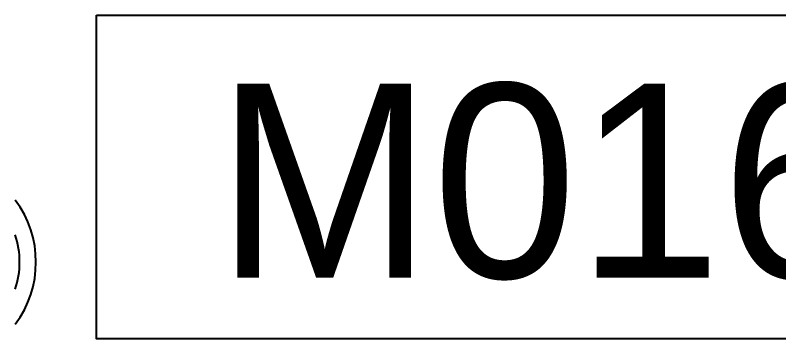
# Model space of a CAD drawing. Header units: millimetres. Extents: x -187347 to 135007, y -6415 to 292048.
# Drawn here: x -50631.8 to -50336.9, y 22315.7 to 22440.7 of the extents above; entities that cross this region are included whole.
import ezdxf
from ezdxf.enums import TextEntityAlignment as Align

# ---------------------------------------------------------------- set-up
doc = ezdxf.new("R2010")
doc.units = ezdxf.units.MM
doc.header["$LTSCALE"] = 100
doc.layers.get('0').update_dxf_attribs({"lineweight": 18})
doc.layers.add('Layout CAT2', color=6, linetype='Continuous')
doc.layers.add('Layout Kromeka', color=1, linetype='Continuous', lineweight=5)
doc.styles.add('015_100', font='', dxfattribs={"height": 150})
doc.styles.get('015_100').set_extended_font_data('Univers 45 Light')

# ---------------------------------------------------------------- blocks, each defined once
blk = doc.blocks.new('cat2 legend')
at = {"layer": 'Layout CAT2', "color": 6, "linetype": 'Continuous'}
blk.add_lwpolyline([(-3.9916, -1.25), (3.9123, -1.25), (3.9123, 1.25), (-3.9916, 1.25)], close=True, dxfattribs=at)
at = {"layer": 'Layout Kromeka', "color": 6, "linetype": 'Continuous', "style": '015_100'}
blk.add_attdef('POSNR', text='', height=1.5, dxfattribs=at).set_placement((0, 0), align=Align.MIDDLE)
blk = doc.blocks.new('643h346h634')
at = {"color": 0}
for radius, start, end in [(40, 323.1338, 36.8662), (33.68, 341.8312, 18.1688)]:
    blk.add_arc((18099.25, -833.4), radius, start, end, dxfattribs=at)

msp = doc.modelspace()

# ---------------------------------------------------------------- block references
at = {"layer": 'Layout CAT2', "linetype": 'Continuous', "ltscale": 20}
ref = msp.add_blockref('cat2 legend', (-50400.89, 22378.24, 7318.18), dxfattribs=dict(at, xscale=-50, yscale=50, zscale=50, rotation=180))
ref.add_attrib('POSNR', 'M016b', dxfattribs={"layer": 'Layout Kromeka', "color": 6, "linetype": 'Continuous', "ltscale": 20, "height": 75, "style": '015_100'}).set_placement((-50400.89, 22378.24, 7318.18), align=Align.MIDDLE)
at = {"layer": 'Layout CAT2'}
msp.add_blockref('643h346h634', (-68763.03, 23178.75, -3.45), dxfattribs=at)

doc.saveas('drawing.dxf')
